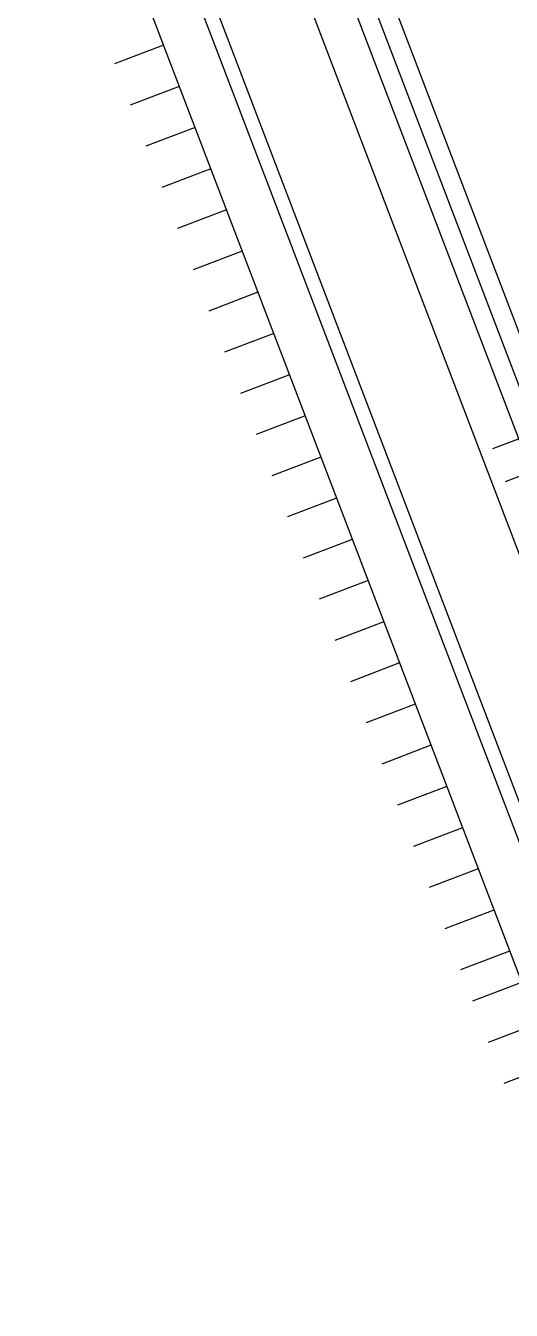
# Model space of a CAD drawing. Header units: inches. Extents: x -5597760 to 21122418, y -37133 to 23298423.
# Drawn here: x 8742787 to 9048259, y 9200670 to 10008992 of the extents above; entities that cross this region are included whole.
import ezdxf

# ---------------------------------------------------------------- set-up
doc = ezdxf.new("R2010")
doc.units = ezdxf.units.IN
doc.header["$MEASUREMENT"] = 0

# ---------------------------------------------------------------- blocks, each defined once
blk = doc.blocks.new('A$C462B680F')
for p, q in [((0.5303, 2.918, -0.2909), (0.5303, 0.918, -0.2909)), ((0.6152, 2.1764, -0.2909), (0.6152, 0.9471, -0.2909)), ((0.6552, 2.1764, -0.2909), (0.6552, 0.9471, -0.2909)), ((0.6952, 2.1764, -0.2909), (0.6952, 0.9471, -0.2909)), ((0.2146, 1.918, -0.2909), (0.2146, 0.082, -0.2909)), ((0.3146, 1.818, -0.2909), (0.3146, 0.182, -0.2909)), ((0.3446, 1.818, -0.2909), (0.3446, 0.182, -0.2909)), ((0.2146, 1.618, -0.2909), (0.1046, 1.618, -0.2909)), ((0.2146, 1.568, -0.2909), (0.1046, 1.568, -0.2909)), ((0.2146, 1.518, -0.2909), (0.1046, 1.518, -0.2909)), ((0.2146, 1.468, -0.2909), (0.1046, 1.468, -0.2909)), ((0.2146, 1.418, -0.2909), (0.1046, 1.418, -0.2909)), ((0.2146, 1.368, -0.2909), (0.1046, 1.368, -0.2909)), ((0.2146, 1.318, -0.2909), (0.1046, 1.318, -0.2909)), ((0.2146, 1.268, -0.2909), (0.1046, 1.268, -0.2909)), ((0.2146, 1.218, -0.2909), (0.1046, 1.218, -0.2909)), ((0.2146, 1.168, -0.2909), (0.1046, 1.168, -0.2909)), ((0.2146, 1.118, -0.2909), (0.1046, 1.118, -0.2909)), ((0.2146, 1.068, -0.2909), (0.1046, 1.068, -0.2909)), ((0.5575, 1.0574, -0.2909), (2.2989, 1.0574, -0.2909)), ((0.2146, 1.018, -0.2909), (0.1046, 1.018, -0.2909)), ((0.5575, 1.0174, -0.2909), (2.2989, 1.0174, -0.2909)), ((0.2146, 0.968, -0.2909), (0.1046, 0.968, -0.2909)), ((0.2146, 0.918, -0.2909), (0.1046, 0.918, -0.2909)), ((0.2146, 0.868, -0.2909), (0.1046, 0.868, -0.2909)), ((0.2146, 0.818, -0.2909), (0.1046, 0.818, -0.2909)), ((0.2146, 0.768, -0.2909), (0.1046, 0.768, -0.2909)), ((0.2146, 0.718, -0.2909), (0.1046, 0.718, -0.2909)), ((0.2146, 0.668, -0.2909), (0.1046, 0.668, -0.2909)), ((0.2146, 0.618, -0.2909), (0.1046, 0.618, -0.2909)), ((0.2146, 0.568, -0.2909), (0.1046, 0.568, -0.2909)), ((0.2146, 0.518, -0.2909), (0.1046, 0.518, -0.2909)), ((0.2146, 0.48, -0.2909), (0.1046, 0.48, -0.2909)), ((0.2146, 0.43, -0.2909), (0.1046, 0.43, -0.2909)), ((0.2146, 0.38, -0.2909), (0.1046, 0.38, -0.2909))]:
    blk.add_line(p, q)
blk = doc.blocks.new('01-01-cad-blocks-net-beds')
at = {"xscale": 1000, "yscale": 1000, "zscale": 1000}
blk.add_blockref('A$C462B680F', (39130.7, 9539.6, 290.9), dxfattribs=at)

msp = doc.modelspace()

# ---------------------------------------------------------------- block references
at = {"xscale": 300.1938731896516, "yscale": 554.7683964805537, "zscale": 300.1938731896516, "rotation": 20.89932353322971}
msp.add_blockref('01-01-cad-blocks-net-beds', (3466.3, 689.2), dxfattribs=at)

doc.saveas('drawing.dxf')
